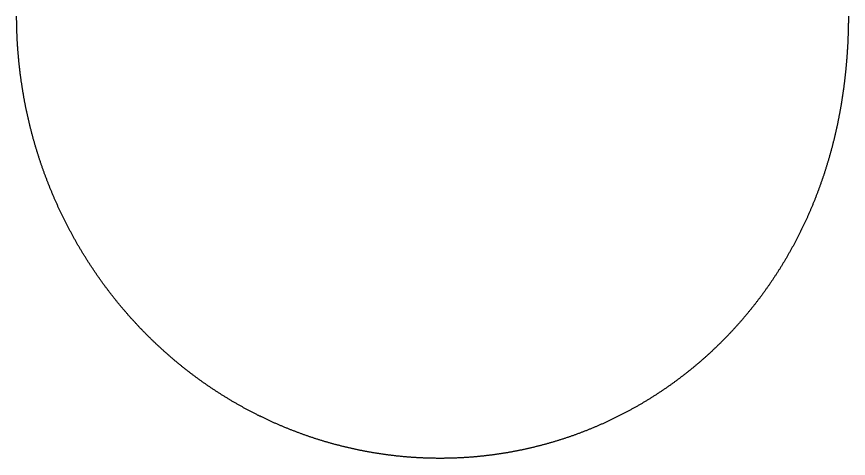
# Model space of a CAD drawing. Header units: metres. Extents: x -294 to 245, y -287 to 286.
# Drawn here: x -294 to 245, y -287 to 0 of the extents above; entities that cross this region are included whole.
import ezdxf

# ---------------------------------------------------------------- set-up
doc = ezdxf.new("R2010")
doc.units = ezdxf.units.M

msp = doc.modelspace()

# ---------------------------------------------------------------- linework, layer by layer
msp.add_lwpolyline([(245.04, -0.21), (245.04, -0.7), (245.04, -1.19), (245.04, -1.19), (245.04, -1.67), (245.04, -2.16), (245.03, -2.65), (245.03, -3.13), (245.03, -3.62), (245.02, -4.11), (245.02, -4.59), (245.01, -5.08), (245, -5.57), (245, -6.05), (244.99, -6.54), (244.98, -7.03), (244.97, -7.51), (244.96, -8), (244.95, -8.49), (244.94, -8.97), (244.93, -9.46), (244.91, -9.95), (244.9, -10.43), (244.89, -10.92), (244.87, -11.41), (244.85, -11.89), (244.84, -12.38), (244.82, -12.86), (244.8, -13.35), (244.79, -13.84), (244.77, -14.32), (244.75, -14.81), (244.73, -15.3), (244.71, -15.78), (244.68, -16.27), (244.66, -16.76), (244.64, -17.24), (244.62, -17.73), (244.59, -18.21), (244.57, -18.7), (244.54, -19.19), (244.51, -19.67), (244.49, -20.16), (244.46, -20.64), (244.43, -21.13), (244.4, -21.62), (244.37, -22.1), (244.34, -22.59), (244.31, -23.07), (244.28, -23.56), (244.25, -24.04), (244.21, -24.53), (244.18, -25.02), (244.15, -25.5), (244.11, -25.99), (244.07, -26.47), (244.04, -26.96), (244, -27.44), (243.96, -27.93), (243.93, -28.41), (243.89, -28.9), (243.85, -29.38), (243.81, -29.87), (243.77, -30.35), (243.72, -30.84), (243.68, -31.32), (243.64, -31.81), (243.59, -32.29), (243.55, -32.78), (243.5, -33.26), (243.46, -33.75), (243.41, -34.23), (243.36, -34.71), (243.32, -35.2), (243.27, -35.68), (243.22, -36.17), (243.17, -36.65), (243.12, -37.14), (243.07, -37.62), (243.01, -38.1), (242.96, -38.59), (242.91, -39.07), (242.85, -39.56), (242.8, -40.04), (242.74, -40.52), (242.69, -41.01), (242.63, -41.49), (242.57, -41.97), (242.51, -42.46), (242.46, -42.94), (242.4, -43.42), (242.34, -43.9), (242.27, -44.39), (242.21, -44.87), (242.15, -45.35), (242.09, -45.84), (242.02, -46.32), (241.96, -46.8), (241.89, -47.28), (241.83, -47.76), (241.76, -48.25), (241.69, -48.73), (241.62, -49.21), (241.56, -49.69), (241.49, -50.17), (241.42, -50.66), (241.34, -51.14), (241.27, -51.62), (241.2, -52.1), (241.13, -52.58), (241.05, -53.06), (240.98, -53.54), (240.9, -54.02), (240.83, -54.5), (240.75, -54.99), (240.67, -55.47), (240.6, -55.95), (240.52, -56.43), (240.44, -56.91), (240.36, -57.39), (240.28, -57.87), (240.19, -58.35), (240.11, -58.83), (240.03, -59.31), (239.94, -59.79), (239.86, -60.26), (239.77, -60.74), (239.69, -61.22), (239.6, -61.7), (239.51, -62.18), (239.43, -62.66), (239.34, -63.14), (239.25, -63.62), (239.16, -64.09), (239.07, -64.57), (238.97, -65.05), (238.88, -65.53), (238.79, -66.01), (238.69, -66.48), (238.6, -66.96), (238.5, -67.44), (238.41, -67.92), (238.31, -68.39), (238.21, -68.87), (238.11, -69.35), (238.01, -69.82), (237.91, -70.3), (237.81, -70.77), (237.71, -71.25), (237.61, -71.73), (237.51, -72.2), (237.4, -72.68), (237.3, -73.15), (237.19, -73.63), (237.09, -74.1), (236.98, -74.58), (236.87, -75.05), (236.77, -75.53), (236.66, -76), (236.55, -76.48), (236.44, -76.95), (236.32, -77.42), (236.21, -77.9), (236.1, -78.37), (235.99, -78.84), (235.87, -79.32), (235.76, -79.79), (235.64, -80.26), (235.52, -80.74), (235.41, -81.21), (235.29, -81.68), (235.17, -82.15), (235.05, -82.62), (234.93, -83.1), (234.81, -83.57), (234.69, -84.04), (234.56, -84.51), (234.44, -84.98), (234.32, -85.45), (234.19, -85.92), (234.07, -86.39), (233.94, -86.86), (233.81, -87.33), (233.68, -87.8), (233.56, -88.27), (233.43, -88.74), (233.3, -89.21), (233.17, -89.68), (233.03, -90.14), (232.9, -90.61), (232.77, -91.08), (232.63, -91.55), (232.5, -92.02), (232.36, -92.48), (232.23, -92.95), (232.09, -93.42), (231.95, -93.89), (231.81, -94.35), (231.67, -94.82), (231.53, -95.28), (231.39, -95.75), (231.25, -96.22), (231.11, -96.68), (230.97, -97.15), (230.82, -97.61), (230.68, -98.08), (230.53, -98.54), (230.39, -99.01), (230.24, -99.47), (230.09, -99.93), (229.94, -100.4), (229.8, -100.86), (229.65, -101.32), (229.49, -101.79), (229.34, -102.25), (229.19, -102.71), (229.04, -103.17), (228.88, -103.63), (228.73, -104.1), (228.57, -104.56), (228.42, -105.02), (228.26, -105.48), (228.1, -105.94), (227.95, -106.4), (227.79, -106.86), (227.63, -107.32), (227.47, -107.78), (227.3, -108.24), (227.14, -108.7), (226.98, -109.16), (226.82, -109.61), (226.65, -110.07), (226.49, -110.53), (226.32, -110.99), (226.15, -111.44), (225.98, -111.9), (225.82, -112.36), (225.65, -112.81), (225.48, -113.27), (225.31, -113.73), (225.14, -114.18), (224.96, -114.64), (224.79, -115.09), (224.62, -115.55), (224.44, -116), (224.27, -116.45), (224.09, -116.91), (223.91, -117.36), (223.74, -117.81), (223.56, -118.27), (223.38, -118.72), (223.2, -119.17), (223.02, -119.62), (222.84, -120.08), (222.65, -120.53), (222.47, -120.98), (222.29, -121.43), (222.1, -121.88), (221.92, -122.33), (221.73, -122.78), (221.54, -123.23), (221.36, -123.68), (221.17, -124.13), (220.98, -124.57), (220.79, -125.02), (220.6, -125.47), (220.41, -125.92), (220.21, -126.37), (220.02, -126.81), (219.83, -127.26), (219.63, -127.7), (219.44, -128.15), (219.24, -128.6), (219.04, -129.04), (218.85, -129.49), (218.65, -129.93), (218.45, -130.37), (218.25, -130.82), (218.05, -131.26), (217.85, -131.7), (217.65, -132.15), (217.44, -132.59), (217.24, -133.03), (217.03, -133.47), (216.83, -133.91), (216.62, -134.36), (216.42, -134.8), (216.21, -135.24), (216, -135.68), (215.79, -136.12), (215.58, -136.56), (215.37, -136.99), (215.16, -137.43), (214.95, -137.87), (214.74, -138.31), (214.52, -138.75), (214.31, -139.18), (214.09, -139.62), (213.88, -140.06), (213.66, -140.49), (213.44, -140.93), (213.22, -141.36), (213.01, -141.8), (212.79, -142.23), (212.56, -142.66), (212.34, -143.1), (212.12, -143.53), (211.9, -143.96), (211.67, -144.4), (211.45, -144.83), (211.23, -145.26), (211, -145.69), (210.77, -146.12), (210.55, -146.55), (210.32, -146.98), (210.09, -147.41), (209.86, -147.84), (209.63, -148.27), (209.4, -148.7), (209.16, -149.12), (208.93, -149.55), (208.7, -149.98), (208.46, -150.41), (208.23, -150.83), (207.99, -151.26), (207.76, -151.68), (207.52, -152.11), (207.28, -152.53), (207.04, -152.96), (206.8, -153.38), (206.56, -153.8), (206.32, -154.23), (206.08, -154.65), (205.84, -155.07), (205.6, -155.49), (205.35, -155.91), (205.11, -156.34), (204.86, -156.76), (204.62, -157.18), (204.37, -157.6), (204.12, -158.01), (203.87, -158.43), (203.62, -158.85), (203.37, -159.27), (203.12, -159.69), (202.87, -160.1), (202.62, -160.52), (202.37, -160.94), (202.11, -161.35), (201.86, -161.77), (201.61, -162.18), (201.35, -162.59), (201.09, -163.01), (200.84, -163.42), (200.58, -163.83), (200.32, -164.25), (200.06, -164.66), (199.8, -165.07), (199.54, -165.48), (199.28, -165.89), (199.01, -166.3), (198.75, -166.71), (198.49, -167.12), (198.22, -167.53), (197.96, -167.94), (197.69, -168.34), (197.42, -168.75), (197.16, -169.16), (196.89, -169.56), (196.62, -169.97), (196.35, -170.37), (196.08, -170.78), (195.81, -171.18), (195.54, -171.59), (195.26, -171.99), (194.99, -172.39), (194.72, -172.79), (194.44, -173.2), (194.17, -173.6), (193.89, -174), (193.61, -174.4), (193.34, -174.8), (193.06, -175.2), (192.78, -175.6), (192.5, -175.99), (192.22, -176.39), (191.94, -176.79), (191.65, -177.19), (191.37, -177.58), (191.09, -177.98), (190.8, -178.37), (190.52, -178.77), (190.23, -179.16), (189.95, -179.56), (189.66, -179.95), (189.37, -180.34), (189.08, -180.73), (188.8, -181.12), (188.51, -181.52), (188.22, -181.91), (187.92, -182.3), (187.63, -182.69), (187.34, -183.07), (187.05, -183.46), (186.75, -183.85), (186.46, -184.24), (186.16, -184.63), (185.87, -185.01), (185.57, -185.4), (185.27, -185.78), (184.97, -186.17), (184.67, -186.55), (184.38, -186.93), (184.07, -187.32), (183.77, -187.7), (183.47, -188.08), (183.17, -188.46), (182.87, -188.84), (182.56, -189.22), (182.26, -189.6), (181.95, -189.98), (181.65, -190.36), (181.34, -190.74), (181.03, -191.12), (180.73, -191.49), (180.42, -191.87), (180.11, -192.25), (179.8, -192.62), (179.49, -193), (179.17, -193.37), (178.86, -193.74), (178.55, -194.12), (178.24, -194.49), (177.92, -194.86), (177.61, -195.23), (177.29, -195.6), (176.98, -195.97), (176.66, -196.34), (176.34, -196.71), (176.02, -197.08), (175.7, -197.45), (175.38, -197.81), (175.06, -198.18), (174.74, -198.55), (174.42, -198.91), (174.1, -199.28), (173.78, -199.64), (173.45, -200), (173.13, -200.37), (172.8, -200.73), (172.48, -201.09), (172.15, -201.45), (171.83, -201.81), (171.5, -202.17), (171.17, -202.53), (170.84, -202.89), (170.51, -203.25), (170.18, -203.61), (169.85, -203.96), (169.52, -204.32), (169.19, -204.67), (168.85, -205.03), (168.52, -205.38), (168.18, -205.74), (167.85, -206.09), (167.51, -206.44), (167.18, -206.8), (166.84, -207.15), (166.5, -207.5), (166.17, -207.85), (165.83, -208.2), (165.49, -208.55), (165.15, -208.89), (164.81, -209.24), (164.47, -209.59), (164.12, -209.94), (163.78, -210.28), (163.44, -210.63), (163.09, -210.97), (162.75, -211.31), (162.4, -211.66), (162.06, -212), (161.71, -212.34), (161.37, -212.68), (161.02, -213.02), (160.67, -213.36), (160.32, -213.7), (159.97, -214.04), (159.62, -214.38), (159.27, -214.72), (158.92, -215.05), (158.57, -215.39), (158.21, -215.72), (157.86, -216.06), (157.51, -216.39), (157.15, -216.73), (156.8, -217.06), (156.44, -217.39), (156.08, -217.72), (155.73, -218.05), (155.37, -218.38), (155.01, -218.71), (154.65, -219.04), (154.29, -219.37), (153.93, -219.7), (153.57, -220.02), (153.21, -220.35), (152.85, -220.68), (152.49, -221), (152.12, -221.32), (151.76, -221.65), (151.39, -221.97), (151.03, -222.29), (150.66, -222.61), (150.3, -222.94), (149.93, -223.26), (149.56, -223.57), (149.2, -223.89), (148.83, -224.21), (148.46, -224.53), (148.09, -224.84), (147.72, -225.16), (147.35, -225.48), (146.98, -225.79), (146.6, -226.1), (146.23, -226.42), (145.86, -226.73), (145.48, -227.04), (145.11, -227.35), (144.73, -227.66), (144.36, -227.97), (143.98, -228.28), (143.61, -228.59), (143.23, -228.9), (142.85, -229.2), (142.47, -229.51), (142.09, -229.81), (141.71, -230.12), (141.33, -230.42), (140.95, -230.73), (140.57, -231.03), (140.19, -231.33), (139.81, -231.63), (139.42, -231.93), (139.04, -232.23), (138.66, -232.53), (138.27, -232.83), (137.89, -233.13), (137.5, -233.42), (137.11, -233.72), (136.73, -234.01), (136.34, -234.31), (135.95, -234.6), (135.56, -234.9), (135.17, -235.19), (134.79, -235.48), (134.39, -235.77), (134, -236.06), (133.61, -236.35), (133.22, -236.64), (132.83, -236.93), (132.44, -237.21), (132.04, -237.5), (131.65, -237.79), (131.25, -238.07), (130.86, -238.36), (130.46, -238.64), (130.07, -238.92), (129.67, -239.2), (129.27, -239.49), (128.88, -239.77), (128.48, -240.05), (128.08, -240.32), (127.68, -240.6), (127.28, -240.88), (126.88, -241.16), (126.48, -241.43), (126.08, -241.71), (125.68, -241.98), (125.27, -242.26), (124.87, -242.53), (124.47, -242.8), (124.06, -243.07), (123.66, -243.35), (123.25, -243.62), (122.85, -243.88), (122.44, -244.15), (122.04, -244.42), (121.63, -244.69), (121.22, -244.95), (120.81, -245.22), (120.41, -245.48), (120, -245.75), (119.59, -246.01), (119.18, -246.27), (118.77, -246.54), (118.36, -246.8), (117.94, -247.06), (117.53, -247.32), (117.12, -247.57), (116.71, -247.83), (116.29, -248.09), (115.88, -248.34), (115.47, -248.6), (115.05, -248.85), (114.64, -249.11), (114.22, -249.36), (113.8, -249.61), (113.39, -249.87), (112.97, -250.12), (112.55, -250.37), (112.13, -250.62), (111.72, -250.86), (111.3, -251.11), (110.88, -251.36), (110.46, -251.6), (110.04, -251.85), (109.62, -252.09), (109.19, -252.34), (108.77, -252.58), (108.35, -252.82), (107.93, -253.06), (107.5, -253.3), (107.08, -253.54), (106.66, -253.78), (106.23, -254.02), (105.81, -254.26), (105.38, -254.49), (104.95, -254.73), (104.53, -254.96), (104.1, -255.2), (103.67, -255.43), (103.25, -255.66), (102.82, -255.89), (102.39, -256.12), (101.96, -256.35), (101.53, -256.58), (101.1, -256.81), (100.67, -257.04), (100.24, -257.26), (99.81, -257.49), (99.38, -257.71), (98.95, -257.94), (98.51, -258.16), (98.08, -258.38), (97.65, -258.61), (97.21, -258.83), (96.78, -259.05), (96.34, -259.27), (95.91, -259.48), (95.47, -259.7), (95.04, -259.92), (94.6, -260.13), (94.16, -260.35), (93.73, -260.56), (93.29, -260.78), (92.85, -260.99), (92.41, -261.2), (91.98, -261.41), (91.54, -261.62), (91.1, -261.83), (90.66, -262.04), (90.22, -262.25), (89.78, -262.46), (89.34, -262.66), (88.89, -262.87), (88.45, -263.07), (88.01, -263.27), (87.57, -263.48), (87.13, -263.68), (86.68, -263.88), (86.24, -264.08), (85.79, -264.28), (85.35, -264.48), (84.9, -264.67), (84.46, -264.87), (84.01, -265.07), (83.57, -265.26), (83.12, -265.46), (82.68, -265.65), (82.23, -265.84), (81.78, -266.03), (81.33, -266.22), (80.88, -266.41), (80.44, -266.6), (79.99, -266.79), (79.54, -266.98), (79.09, -267.17), (78.64, -267.35), (78.19, -267.54), (77.74, -267.72), (77.29, -267.9), (76.84, -268.09), (76.38, -268.27), (75.93, -268.45), (75.48, -268.63), (75.03, -268.81), (74.57, -268.98), (74.12, -269.16), (73.67, -269.34), (73.21, -269.51), (72.76, -269.69), (72.3, -269.86), (71.85, -270.03), (71.39, -270.21), (70.94, -270.38), (70.48, -270.55), (70.03, -270.72), (69.57, -270.89), (69.11, -271.05), (68.66, -271.22), (68.2, -271.39), (67.74, -271.55), (67.28, -271.71), (66.82, -271.88), (66.36, -272.04), (65.91, -272.2), (65.45, -272.36), (64.99, -272.52), (64.53, -272.68), (64.07, -272.84), (63.61, -273), (63.14, -273.15), (62.68, -273.31), (62.22, -273.46), (61.76, -273.62), (61.3, -273.77), (60.84, -273.92), (60.37, -274.07), (59.91, -274.22), (59.45, -274.37), (58.98, -274.52), (58.52, -274.67), (58.06, -274.82), (57.59, -274.96), (57.13, -275.11), (56.66, -275.25), (56.2, -275.39), (55.73, -275.54), (55.27, -275.68), (54.8, -275.82), (54.33, -275.96), (53.87, -276.1), (53.4, -276.24), (52.93, -276.37), (52.47, -276.51), (52, -276.64), (51.53, -276.78), (51.06, -276.91), (50.59, -277.04), (50.13, -277.18), (49.66, -277.31), (49.19, -277.44), (48.72, -277.57), (48.25, -277.69), (47.78, -277.82), (47.31, -277.95), (46.84, -278.07), (46.37, -278.2), (45.9, -278.32), (45.43, -278.44), (44.96, -278.57), (44.48, -278.69), (44.01, -278.81), (43.54, -278.93), (43.07, -279.05), (42.6, -279.16), (42.12, -279.28), (41.65, -279.4), (41.18, -279.51), (40.7, -279.62), (40.23, -279.74), (39.76, -279.85), (39.28, -279.96), (38.81, -280.07), (38.34, -280.18), (37.86, -280.29), (37.39, -280.4), (36.91, -280.5), (36.44, -280.61), (35.96, -280.71), (35.49, -280.82), (35.01, -280.92), (34.53, -281.02), (34.06, -281.13), (33.58, -281.23), (33.11, -281.33), (32.63, -281.42), (32.15, -281.52), (31.68, -281.62), (31.2, -281.71), (30.72, -281.81), (30.24, -281.9), (29.77, -282), (29.29, -282.09), (28.81, -282.18), (28.33, -282.27), (27.85, -282.36), (27.37, -282.45), (26.9, -282.54), (26.42, -282.63), (25.94, -282.71), (25.46, -282.8), (24.98, -282.88), (24.5, -282.96), (24.02, -283.05), (23.54, -283.13), (23.06, -283.21), (22.58, -283.29), (22.1, -283.37), (21.62, -283.45), (21.14, -283.52), (20.66, -283.6), (20.18, -283.67), (19.7, -283.75), (19.22, -283.82), (18.73, -283.89), (18.25, -283.97), (17.77, -284.04), (17.29, -284.11), (16.81, -284.17), (16.33, -284.24), (15.84, -284.31), (15.36, -284.38), (14.88, -284.44), (14.4, -284.5), (13.91, -284.57), (13.43, -284.63), (12.95, -284.69), (12.47, -284.75), (11.98, -284.81), (11.5, -284.87), (11.02, -284.93), (10.53, -284.99), (10.05, -285.04), (9.57, -285.1), (9.08, -285.15), (8.6, -285.21), (8.11, -285.26), (7.63, -285.31), (7.15, -285.36), (6.66, -285.41), (6.18, -285.46), (5.69, -285.51), (5.21, -285.55), (4.72, -285.6), (4.24, -285.65), (3.76, -285.69), (3.27, -285.73), (2.79, -285.78), (2.3, -285.82), (1.82, -285.86), (1.33, -285.9), (0.85, -285.94), (0.36, -285.97), (-0.12, -286.01), (-0.61, -286.05), (-1.1, -286.08), (-1.58, -286.12), (-2.07, -286.15), (-2.55, -286.18), (-3.04, -286.21), (-3.52, -286.24), (-4.01, -286.27), (-4.5, -286.3), (-4.98, -286.33), (-5.47, -286.36), (-5.95, -286.38), (-6.44, -286.41), (-6.93, -286.43), (-7.41, -286.46), (-7.9, -286.48), (-8.38, -286.5), (-8.87, -286.52), (-9.36, -286.54), (-9.84, -286.56), (-10.33, -286.58), (-10.82, -286.59), (-11.3, -286.61), (-11.79, -286.62), (-12.28, -286.64), (-12.76, -286.65), (-13.25, -286.66), (-13.73, -286.67), (-14.22, -286.68), (-14.71, -286.69), (-15.19, -286.7), (-15.68, -286.71), (-16.17, -286.72), (-16.65, -286.72), (-17.14, -286.73), (-17.63, -286.73), (-18.11, -286.74), (-18.6, -286.74), (-19.09, -286.74), (-19.57, -286.74), (-20.06, -286.74), (-20.55, -286.74), (-21.04, -286.74), (-21.52, -286.73), (-22.01, -286.73), (-22.5, -286.72), (-22.98, -286.72), (-23.47, -286.71), (-23.96, -286.7), (-24.44, -286.69), (-24.93, -286.68), (-25.41, -286.67), (-25.9, -286.66), (-26.39, -286.65), (-26.87, -286.64), (-27.36, -286.62), (-27.85, -286.61), (-28.33, -286.59), (-28.82, -286.57), (-29.31, -286.56), (-29.79, -286.54), (-30.28, -286.52), (-30.77, -286.5), (-31.25, -286.48), (-31.74, -286.45), (-32.22, -286.43), (-32.71, -286.41), (-33.2, -286.38), (-33.68, -286.36), (-34.17, -286.33), (-34.65, -286.3), (-35.14, -286.27), (-35.63, -286.24), (-36.11, -286.21), (-36.6, -286.18), (-37.08, -286.15), (-37.57, -286.12), (-38.05, -286.08), (-38.54, -286.05), (-39.03, -286.01), (-39.51, -285.97), (-40, -285.94), (-40.48, -285.9), (-40.97, -285.86), (-41.45, -285.82), (-41.94, -285.78), (-42.42, -285.73), (-42.91, -285.69), (-43.39, -285.65), (-43.87, -285.6), (-44.36, -285.55), (-44.84, -285.51), (-45.33, -285.46), (-45.81, -285.41), (-46.3, -285.36), (-46.78, -285.31), (-47.26, -285.26), (-47.75, -285.21), (-48.23, -285.16), (-48.72, -285.1), (-49.2, -285.05), (-49.68, -284.99), (-50.17, -284.93), (-50.65, -284.88), (-51.13, -284.82), (-51.62, -284.76), (-52.1, -284.7), (-52.58, -284.64), (-53.06, -284.57), (-53.55, -284.51), (-54.03, -284.45), (-54.51, -284.38), (-54.99, -284.32), (-55.48, -284.25), (-55.96, -284.18), (-56.44, -284.11), (-56.92, -284.05), (-57.4, -283.98), (-57.89, -283.9), (-58.37, -283.83), (-58.85, -283.76), (-59.33, -283.69), (-59.81, -283.61), (-60.29, -283.54), (-60.77, -283.46), (-61.25, -283.38), (-61.73, -283.3), (-62.21, -283.22), (-62.69, -283.14), (-63.17, -283.06), (-63.65, -282.98), (-64.13, -282.9), (-64.61, -282.82), (-65.09, -282.73), (-65.57, -282.65), (-66.05, -282.56), (-66.53, -282.47), (-67.01, -282.38), (-67.49, -282.3), (-67.96, -282.21), (-68.44, -282.12), (-68.92, -282.02), (-69.4, -281.93), (-69.88, -281.84), (-70.35, -281.74), (-70.83, -281.65), (-71.31, -281.55), (-71.78, -281.46), (-72.26, -281.36), (-72.74, -281.26), (-73.21, -281.16), (-73.69, -281.06), (-74.17, -280.96), (-74.64, -280.86), (-75.12, -280.75), (-75.59, -280.65), (-76.07, -280.55), (-76.54, -280.44), (-77.02, -280.33), (-77.49, -280.23), (-77.97, -280.12), (-78.44, -280.01), (-78.92, -279.9), (-79.39, -279.79), (-79.86, -279.68), (-80.34, -279.57), (-80.81, -279.45), (-81.28, -279.34), (-81.76, -279.22), (-82.23, -279.11), (-82.7, -278.99), (-83.17, -278.87), (-83.65, -278.75), (-84.12, -278.63), (-84.59, -278.51), (-85.06, -278.39), (-85.53, -278.27), (-86, -278.15), (-86.47, -278.02), (-86.95, -277.9), (-87.42, -277.77), (-87.89, -277.65), (-88.36, -277.52), (-88.82, -277.39), (-89.29, -277.26), (-89.76, -277.13), (-90.23, -277), (-90.7, -276.87), (-91.17, -276.74), (-91.64, -276.61), (-92.1, -276.47), (-92.57, -276.34), (-93.04, -276.2), (-93.51, -276.06), (-93.97, -275.93), (-94.44, -275.79), (-94.91, -275.65), (-95.37, -275.51), (-95.84, -275.37), (-96.3, -275.23), (-96.77, -275.08), (-97.23, -274.94), (-97.7, -274.8), (-98.16, -274.65), (-98.63, -274.5), (-99.09, -274.36), (-99.56, -274.21), (-100.02, -274.06), (-100.48, -273.91), (-100.95, -273.76), (-101.41, -273.61), (-101.87, -273.46), (-102.33, -273.31), (-102.8, -273.15), (-103.26, -273), (-103.72, -272.84), (-104.18, -272.69), (-104.64, -272.53), (-105.1, -272.37), (-105.56, -272.21), (-106.02, -272.05), (-106.48, -271.89), (-106.94, -271.73), (-107.4, -271.57), (-107.86, -271.41), (-108.32, -271.24), (-108.77, -271.08), (-109.23, -270.92), (-109.69, -270.75), (-110.15, -270.58), (-110.6, -270.41), (-111.06, -270.25), (-111.52, -270.08), (-111.97, -269.91), (-112.43, -269.73), (-112.88, -269.56), (-113.34, -269.39), (-113.79, -269.22), (-114.25, -269.04), (-114.7, -268.87), (-115.15, -268.69), (-115.61, -268.51), (-116.06, -268.34), (-116.51, -268.16), (-116.97, -267.98), (-117.42, -267.8), (-117.87, -267.62), (-118.32, -267.44), (-118.77, -267.25), (-119.22, -267.07), (-119.67, -266.88), (-120.12, -266.7), (-120.57, -266.51), (-121.02, -266.33), (-121.47, -266.14), (-121.92, -265.95), (-122.37, -265.76), (-122.82, -265.57), (-123.27, -265.38), (-123.71, -265.19), (-124.16, -265), (-124.61, -264.81), (-125.05, -264.61), (-125.5, -264.42), (-125.95, -264.22), (-126.39, -264.02), (-126.84, -263.83), (-127.28, -263.63), (-127.72, -263.43), (-128.17, -263.23), (-128.61, -263.03), (-129.06, -262.83), (-129.5, -262.63), (-129.94, -262.43), (-130.38, -262.22), (-130.82, -262.02), (-131.27, -261.81), (-131.71, -261.61), (-132.15, -261.4), (-132.59, -261.19), (-133.03, -260.98), (-133.47, -260.77), (-133.91, -260.56), (-134.34, -260.35), (-134.78, -260.14), (-135.22, -259.93), (-135.66, -259.72), (-136.1, -259.5), (-136.53, -259.29), (-136.97, -259.07), (-137.4, -258.86), (-137.84, -258.64), (-138.28, -258.42), (-138.71, -258.2), (-139.14, -257.98), (-139.58, -257.76), (-140.01, -257.54), (-140.45, -257.32), (-140.88, -257.1), (-141.31, -256.87), (-141.74, -256.65), (-142.17, -256.42), (-142.61, -256.2), (-143.04, -255.97), (-143.47, -255.75), (-143.9, -255.52), (-144.33, -255.29), (-144.76, -255.06), (-145.18, -254.83), (-145.61, -254.6), (-146.04, -254.37), (-146.47, -254.13), (-146.9, -253.9), (-147.32, -253.67), (-147.75, -253.43), (-148.17, -253.2), (-148.6, -252.96), (-149.02, -252.72), (-149.45, -252.48), (-149.87, -252.24), (-150.3, -252.01), (-150.72, -251.76), (-151.14, -251.52), (-151.57, -251.28), (-151.99, -251.04), (-152.41, -250.8), (-152.83, -250.55), (-153.25, -250.31), (-153.67, -250.06), (-154.09, -249.81), (-154.51, -249.57), (-154.93, -249.32), (-155.35, -249.07), (-155.76, -248.82), (-156.18, -248.57), (-156.6, -248.32), (-157.02, -248.07), (-157.43, -247.82), (-157.85, -247.56), (-158.26, -247.31), (-158.68, -247.06), (-159.09, -246.8), (-159.51, -246.54), (-159.92, -246.29), (-160.33, -246.03), (-160.75, -245.77), (-161.16, -245.51), (-161.57, -245.25), (-161.98, -244.99), (-162.39, -244.73), (-162.8, -244.47), (-163.21, -244.21), (-163.62, -243.94), (-164.03, -243.68), (-164.44, -243.41), (-164.85, -243.15), (-165.25, -242.88), (-165.66, -242.62), (-166.07, -242.35), (-166.47, -242.08), (-166.88, -241.81), (-167.28, -241.54), (-167.69, -241.27), (-168.09, -241), (-168.49, -240.73), (-168.9, -240.45), (-169.3, -240.18), (-169.7, -239.91), (-170.1, -239.63), (-170.51, -239.36), (-170.91, -239.08), (-171.31, -238.8), (-171.71, -238.52), (-172.1, -238.25), (-172.5, -237.97), (-172.9, -237.69), (-173.3, -237.41), (-173.7, -237.12), (-174.09, -236.84), (-174.49, -236.56), (-174.88, -236.28), (-175.28, -235.99), (-175.67, -235.71), (-176.07, -235.42), (-176.46, -235.13), (-176.86, -234.85), (-177.25, -234.56), (-177.64, -234.27), (-178.03, -233.98), (-178.42, -233.69), (-178.81, -233.4), (-179.2, -233.11), (-179.59, -232.82), (-179.98, -232.53), (-180.37, -232.23), (-180.76, -231.94), (-181.15, -231.65), (-181.53, -231.35), (-181.92, -231.06), (-182.31, -230.76), (-182.69, -230.46), (-183.08, -230.16), (-183.46, -229.87), (-183.84, -229.57), (-184.23, -229.27), (-184.61, -228.97), (-184.99, -228.66), (-185.37, -228.36), (-185.76, -228.06), (-186.14, -227.76), (-186.52, -227.45), (-186.9, -227.15), (-187.27, -226.84), (-187.65, -226.54), (-188.03, -226.23), (-188.41, -225.92), (-188.79, -225.61), (-189.16, -225.31), (-189.54, -225), (-189.91, -224.69), (-190.29, -224.38), (-190.66, -224.06), (-191.03, -223.75), (-191.41, -223.44), (-191.78, -223.13), (-192.15, -222.81), (-192.52, -222.5), (-192.89, -222.18), (-193.27, -221.87), (-193.63, -221.55), (-194, -221.23), (-194.37, -220.92), (-194.74, -220.6), (-195.11, -220.28), (-195.48, -219.96), (-195.84, -219.64), (-196.21, -219.32), (-196.57, -219), (-196.94, -218.67), (-197.3, -218.35), (-197.67, -218.03), (-198.03, -217.7), (-198.39, -217.38), (-198.75, -217.05), (-199.11, -216.73), (-199.48, -216.4), (-199.84, -216.07), (-200.2, -215.74), (-200.55, -215.42), (-200.91, -215.09), (-201.27, -214.76), (-201.63, -214.43), (-201.98, -214.1), (-202.34, -213.76), (-202.7, -213.43), (-203.05, -213.1), (-203.41, -212.76), (-203.76, -212.43), (-204.11, -212.1), (-204.47, -211.76), (-204.82, -211.42), (-205.17, -211.09), (-205.52, -210.75), (-205.87, -210.41), (-206.22, -210.07), (-206.57, -209.74), (-206.92, -209.4), (-207.27, -209.06), (-207.61, -208.71), (-207.96, -208.37), (-208.31, -208.03), (-208.65, -207.69), (-209, -207.34), (-209.34, -207), (-209.69, -206.66), (-210.03, -206.31), (-210.37, -205.97), (-210.71, -205.62), (-211.06, -205.27), (-211.4, -204.93), (-211.74, -204.58), (-212.08, -204.23), (-212.41, -203.88), (-212.75, -203.53), (-213.09, -203.18), (-213.43, -202.83), (-213.77, -202.48), (-214.1, -202.12), (-214.44, -201.77), (-214.77, -201.42), (-215.11, -201.07), (-215.44, -200.71), (-215.77, -200.36), (-216.1, -200), (-216.44, -199.64), (-216.77, -199.29), (-217.1, -198.93), (-217.43, -198.57), (-217.76, -198.21), (-218.09, -197.85), (-218.41, -197.49), (-218.74, -197.13), (-219.07, -196.77), (-219.39, -196.41), (-219.72, -196.05), (-220.04, -195.69), (-220.37, -195.33), (-220.69, -194.96), (-221.01, -194.6), (-221.34, -194.23), (-221.66, -193.87), (-221.98, -193.5), (-222.3, -193.14), (-222.62, -192.77), (-222.94, -192.4), (-223.26, -192.03), (-223.58, -191.67), (-223.89, -191.3), (-224.21, -190.93), (-224.53, -190.56), (-224.84, -190.19), (-225.16, -189.82), (-225.47, -189.44), (-225.78, -189.07), (-226.1, -188.7), (-226.41, -188.33), (-226.72, -187.95), (-227.03, -187.58), (-227.34, -187.2), (-227.65, -186.83), (-227.96, -186.45), (-228.27, -186.07), (-228.58, -185.7), (-228.89, -185.32), (-229.19, -184.94), (-229.5, -184.56), (-229.8, -184.18), (-230.11, -183.8), (-230.41, -183.42), (-230.71, -183.04), (-231.02, -182.66), (-231.32, -182.28), (-231.62, -181.9), (-231.92, -181.51), (-232.22, -181.13), (-232.52, -180.75), (-232.82, -180.36), (-233.12, -179.98), (-233.41, -179.59), (-233.71, -179.21), (-234.01, -178.82), (-234.3, -178.43), (-234.6, -178.05), (-234.89, -177.66), (-235.18, -177.27), (-235.48, -176.88), (-235.77, -176.49), (-236.06, -176.1), (-236.35, -175.71), (-236.64, -175.32), (-236.93, -174.93), (-237.22, -174.54), (-237.51, -174.15), (-237.8, -173.75), (-238.08, -173.36), (-238.37, -172.97), (-238.65, -172.57), (-238.94, -172.18), (-239.22, -171.78), (-239.51, -171.39), (-239.79, -170.99), (-240.07, -170.59), (-240.35, -170.2), (-240.63, -169.8), (-240.91, -169.4), (-241.19, -169), (-241.47, -168.6), (-241.75, -168.2), (-242.03, -167.8), (-242.3, -167.4), (-242.58, -167), (-242.85, -166.6), (-243.13, -166.2), (-243.4, -165.8), (-243.67, -165.39), (-243.95, -164.99), (-244.22, -164.59), (-244.49, -164.18), (-244.76, -163.78), (-245.03, -163.37), (-245.3, -162.97), (-245.57, -162.56), (-245.84, -162.16), (-246.1, -161.75), (-246.37, -161.34), (-246.63, -160.93), (-246.9, -160.52), (-247.16, -160.12), (-247.43, -159.71), (-247.69, -159.3), (-247.95, -158.89), (-248.21, -158.48), (-248.47, -158.07), (-248.74, -157.65), (-248.99, -157.24), (-249.25, -156.83), (-249.51, -156.42), (-249.77, -156), (-250.03, -155.59), (-250.28, -155.18), (-250.54, -154.76), (-250.79, -154.35), (-251.04, -153.93), (-251.3, -153.52), (-251.55, -153.1), (-251.8, -152.68), (-252.05, -152.27), (-252.3, -151.85), (-252.55, -151.43), (-252.8, -151.01), (-253.05, -150.59), (-253.3, -150.18), (-253.54, -149.76), (-253.79, -149.34), (-254.04, -148.92), (-254.28, -148.5), (-254.52, -148.07), (-254.77, -147.65), (-255.01, -147.23), (-255.25, -146.81), (-255.49, -146.39), (-255.73, -145.96), (-255.97, -145.54), (-256.21, -145.12), (-256.45, -144.69), (-256.69, -144.27), (-256.93, -143.84), (-257.16, -143.42), (-257.4, -142.99), (-257.63, -142.56), (-257.87, -142.14), (-258.1, -141.71), (-258.33, -141.28), (-258.56, -140.85), (-258.8, -140.43), (-259.03, -140), (-259.26, -139.57), (-259.49, -139.14), (-259.71, -138.71), (-259.94, -138.28), (-260.17, -137.85), (-260.39, -137.42), (-260.62, -136.99), (-260.84, -136.55), (-261.07, -136.12), (-261.29, -135.69), (-261.51, -135.26), (-261.74, -134.82), (-261.96, -134.39), (-262.18, -133.96), (-262.4, -133.52), (-262.62, -133.09), (-262.83, -132.65), (-263.05, -132.22), (-263.27, -131.78), (-263.48, -131.34), (-263.7, -130.91), (-263.91, -130.47), (-264.13, -130.03), (-264.34, -129.6), (-264.55, -129.16), (-264.77, -128.72), (-264.98, -128.28), (-265.19, -127.84), (-265.4, -127.4), (-265.61, -126.96), (-265.81, -126.52), (-266.02, -126.08), (-266.23, -125.64), (-266.43, -125.2), (-266.64, -124.76), (-266.84, -124.32), (-267.05, -123.88), (-267.25, -123.43), (-267.45, -122.99), (-267.65, -122.55), (-267.86, -122.11), (-268.06, -121.66), (-268.25, -121.22), (-268.45, -120.77), (-268.65, -120.33), (-268.85, -119.88), (-269.04, -119.44), (-269.24, -118.99), (-269.43, -118.55), (-269.63, -118.1), (-269.82, -117.65), (-270.01, -117.21), (-270.2, -116.76), (-270.39, -116.31), (-270.58, -115.86), (-270.77, -115.41), (-270.96, -114.96), (-271.15, -114.52), (-271.34, -114.07), (-271.52, -113.62), (-271.71, -113.17), (-271.89, -112.72), (-272.08, -112.27), (-272.26, -111.81), (-272.44, -111.36), (-272.62, -110.91), (-272.8, -110.46), (-272.99, -110.01), (-273.17, -109.56), (-273.34, -109.1), (-273.52, -108.65), (-273.7, -108.2), (-273.88, -107.74), (-274.05, -107.29), (-274.23, -106.84), (-274.4, -106.38), (-274.58, -105.93), (-274.75, -105.47), (-274.92, -105.02), (-275.09, -104.56), (-275.26, -104.11), (-275.43, -103.65), (-275.6, -103.19), (-275.77, -102.74), (-275.94, -102.28), (-276.11, -101.82), (-276.27, -101.37), (-276.44, -100.91), (-276.6, -100.45), (-276.77, -99.99), (-276.93, -99.53), (-277.09, -99.07), (-277.25, -98.62), (-277.41, -98.16), (-277.58, -97.7), (-277.73, -97.24), (-277.89, -96.78), (-278.05, -96.32), (-278.21, -95.86), (-278.36, -95.39), (-278.52, -94.93), (-278.68, -94.47), (-278.83, -94.01), (-278.98, -93.55), (-279.14, -93.09), (-279.29, -92.62), (-279.44, -92.16), (-279.59, -91.7), (-279.74, -91.23), (-279.89, -90.77), (-280.04, -90.31), (-280.18, -89.84), (-280.33, -89.38), (-280.47, -88.92), (-280.62, -88.45), (-280.76, -87.99), (-280.91, -87.52), (-281.05, -87.06), (-281.19, -86.59), (-281.33, -86.12), (-281.47, -85.66), (-281.61, -85.19), (-281.75, -84.73), (-281.89, -84.26), (-282.03, -83.79), (-282.16, -83.32), (-282.3, -82.86), (-282.43, -82.39), (-282.57, -81.92), (-282.7, -81.45), (-282.84, -80.99), (-282.97, -80.52), (-283.1, -80.05), (-283.23, -79.58), (-283.36, -79.11), (-283.49, -78.64), (-283.61, -78.17), (-283.74, -77.7), (-283.87, -77.23), (-283.99, -76.76), (-284.12, -76.29), (-284.24, -75.82), (-284.37, -75.35), (-284.49, -74.88), (-284.61, -74.41), (-284.73, -73.94), (-284.85, -73.46), (-284.97, -72.99), (-285.09, -72.52), (-285.21, -72.05), (-285.32, -71.58), (-285.44, -71.1), (-285.56, -70.63), (-285.67, -70.16), (-285.79, -69.68), (-285.9, -69.21), (-286.01, -68.74), (-286.12, -68.26), (-286.23, -67.79), (-286.34, -67.32), (-286.45, -66.84), (-286.56, -66.37), (-286.67, -65.89), (-286.78, -65.42), (-286.88, -64.94), (-286.99, -64.47), (-287.09, -63.99), (-287.2, -63.52), (-287.3, -63.04), (-287.4, -62.57), (-287.51, -62.09), (-287.61, -61.61), (-287.71, -61.14), (-287.81, -60.66), (-287.9, -60.18), (-288, -59.71), (-288.1, -59.23), (-288.2, -58.75), (-288.29, -58.28), (-288.39, -57.8), (-288.48, -57.32), (-288.57, -56.84), (-288.67, -56.37), (-288.76, -55.89), (-288.85, -55.41), (-288.94, -54.93), (-289.03, -54.45), (-289.12, -53.97), (-289.2, -53.49), (-289.29, -53.02), (-289.38, -52.54), (-289.46, -52.06), (-289.55, -51.58), (-289.63, -51.1), (-289.71, -50.62), (-289.8, -50.14), (-289.88, -49.66), (-289.96, -49.18), (-290.04, -48.7), (-290.12, -48.22), (-290.2, -47.74), (-290.27, -47.26), (-290.35, -46.78), (-290.43, -46.3), (-290.5, -45.82), (-290.57, -45.34), (-290.65, -44.85), (-290.72, -44.37), (-290.79, -43.89), (-290.86, -43.41), (-290.94, -42.93), (-291.01, -42.45), (-291.07, -41.97), (-291.14, -41.48), (-291.21, -41), (-291.28, -40.52), (-291.34, -40.04), (-291.41, -39.55), (-291.47, -39.07), (-291.53, -38.59), (-291.6, -38.11), (-291.66, -37.62), (-291.72, -37.14), (-291.78, -36.66), (-291.84, -36.18), (-291.9, -35.69), (-291.96, -35.21), (-292.01, -34.73), (-292.07, -34.24), (-292.13, -33.76), (-292.18, -33.28), (-292.23, -32.79), (-292.29, -32.31), (-292.34, -31.82), (-292.39, -31.34), (-292.44, -30.86), (-292.49, -30.37), (-292.54, -29.89), (-292.59, -29.4), (-292.64, -28.92), (-292.68, -28.43), (-292.73, -27.95), (-292.78, -27.47), (-292.82, -26.98), (-292.86, -26.5), (-292.91, -26.01), (-292.95, -25.53), (-292.99, -25.04), (-293.03, -24.56), (-293.07, -24.07), (-293.11, -23.59), (-293.15, -23.1), (-293.19, -22.62), (-293.22, -22.13), (-293.26, -21.64), (-293.29, -21.16), (-293.33, -20.67), (-293.36, -20.19), (-293.39, -19.7), (-293.43, -19.22), (-293.46, -18.73), (-293.49, -18.25), (-293.52, -17.76), (-293.55, -17.27), (-293.57, -16.79), (-293.6, -16.3), (-293.63, -15.82), (-293.65, -15.33), (-293.68, -14.84), (-293.7, -14.36), (-293.72, -13.87), (-293.75, -13.39), (-293.77, -12.9), (-293.79, -12.41), (-293.81, -11.93), (-293.83, -11.44), (-293.85, -10.95), (-293.86, -10.47), (-293.88, -9.98), (-293.9, -9.49), (-293.91, -9.01), (-293.93, -8.52), (-293.94, -8.04), (-293.95, -7.55), (-293.97, -7.06), (-293.98, -6.58), (-293.99, -6.09), (-294, -5.6), (-294.01, -5.12), (-294.01, -4.63), (-294.02, -4.14), (-294.03, -3.66), (-294.03, -3.17), (-294.04, -2.68), (-294.04, -2.2), (-294.05, -1.71), (-294.05, -1.22), (-294.05, -0.74), (-294.05, -0.25)])

doc.saveas('drawing.dxf')
